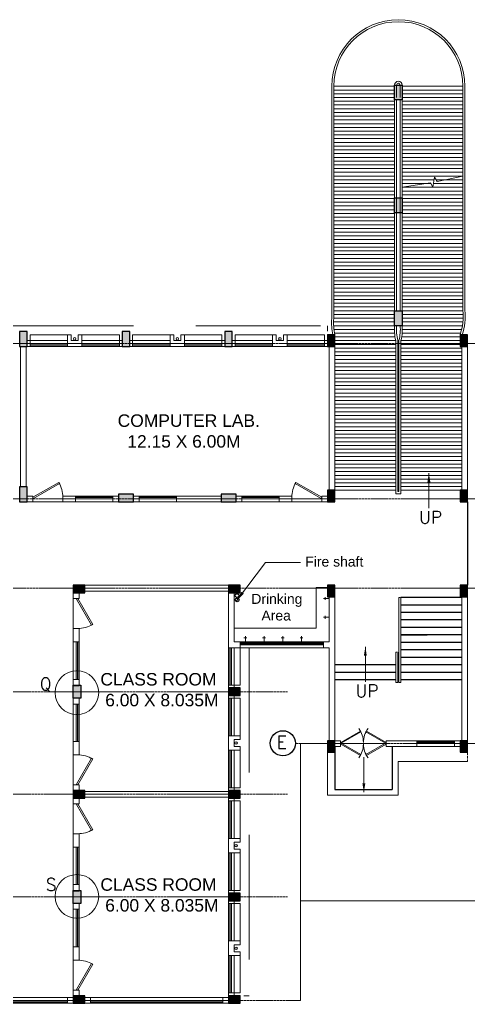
# Model space of a CAD drawing. Header units: inches. Extents: x 719368 to 6315912, y -2624014 to 446967.
# Drawn here: x 6133860 to 6151856, y -2562006 to -2522566 of the extents above; entities that cross this region are included whole.
import ezdxf
from ezdxf.lldxf.tags import DXFTag

# ---------------------------------------------------------------- set-up
doc = ezdxf.new("R2010")
doc.units = ezdxf.units.IN
doc.header["$LTSCALE"] = 20
doc.header["$MEASUREMENT"] = 0
doc.header["$PDMODE"] = 3
for name, pattern in [('CENTER', [2, 1.25, -0.25, 0.25, -0.25]), ('CENTER2', [1.125, 0.75, -0.125, 0.125, -0.125]), ('DASHED2', [0.375, 0.25, -0.125]), ('HIDDEN', [0.375, 0.25, -0.125])]:
    doc.linetypes.add(name, pattern=pattern)
doc.layers.get('0').update_dxf_attribs({"color": 51, "lineweight": 30})
doc.layers.get('Defpoints').update_dxf_attribs({"lineweight": 25})
for name, color, linetype in [('BL', 1, 'Continuous'), ('expension joint', 248, 'Continuous'), ('grid text', 140, 'Continuous'), ('STAIRS', 1, 'Continuous')]:
    doc.layers.add(name, color=color, linetype=linetype)
for name, color, linetype, lineweight in [('CLL LEV.', 252, 'Continuous', 18), ('COL HATCH', 254, 'Continuous', 5), ('COLUMN', 2, 'Continuous', 25), ('DIM', 7, 'Continuous', 13), ('DOOR', 43, 'Continuous', 13), ('ELEV.2', 250, 'Continuous', 20), ('FIXTURE', 15, 'DASHDOT', 9), ('glass', 5, 'Continuous', 18), ('GRID', 202, 'CENTER', 5), ('PROJ.', 30, 'DASHED2', 13), ('Railing', 34, 'Continuous', 20), ('ramp', 9, 'Continuous', 5), ('Text', 7, 'Continuous', 15), ('Ventilator', 6, 'DASHED', 20), ('WALL', 1, 'Continuous', 18), ('window', 71, 'Continuous', 18), ('Window-Wall', 7, 'Continuous', 20)]:
    doc.layers.add(name, color=color, linetype=linetype, lineweight=lineweight)
doc.styles.add('L120', font='simplex.shx', dxfattribs={"height": 1})
doc.styles.add('Tabrej', font='romans.shx')
tags = doc.linetypes.add('DASHDOT', pattern=[1, 0.5, -0.25, 0, -0.25]).pattern_tags.tags
tags[10:11] = [DXFTag(74, 4), DXFTag(75, 0), DXFTag(340, '0'), DXFTag(46, 1.0), DXFTag(50, 0.0), DXFTag(44, 0.0), DXFTag(45, 0.0)]
tags[8:9] = [DXFTag(74, 4), DXFTag(75, 0), DXFTag(340, '0'), DXFTag(46, 1.0), DXFTag(50, 0.0), DXFTag(44, 0.0), DXFTag(45, 0.0)]
tags[6:7] = [DXFTag(74, 4), DXFTag(75, 0), DXFTag(340, '0'), DXFTag(46, 1.0), DXFTag(50, 0.0), DXFTag(44, 0.0), DXFTag(45, 0.0)]
tags[4:5] = [DXFTag(74, 4), DXFTag(75, 0), DXFTag(340, '0'), DXFTag(46, 1.0), DXFTag(50, 0.0), DXFTag(44, 0.0), DXFTag(45, 0.0)]
tags = doc.linetypes.add('DASHED', pattern=[0.75, 0.5, -0.25]).pattern_tags.tags
tags[6:7] = [DXFTag(74, 4), DXFTag(75, 0), DXFTag(340, '0'), DXFTag(46, 1.0), DXFTag(50, 0.0), DXFTag(44, 0.0), DXFTag(45, 0.0)]
tags[4:5] = [DXFTag(74, 4), DXFTag(75, 0), DXFTag(340, '0'), DXFTag(46, 1.0), DXFTag(50, 0.0), DXFTag(44, 0.0), DXFTag(45, 0.0)]
doc.dimstyles.new('Current Dim style', dxfattribs={"dimscale": 0.3, "dimtxt": 1.8, "dimasz": 1.2, "dimexe": 0.18, "dimexo": 1, "dimgap": 0.09, "dimtad": 0, "dimzin": 0, "dimdsep": 46, "dimtxsty": 'Tabrej', "dimcen": 0.09, "dimclrd": 256, "dimclre": 256, "dimclrt": 7, "dimadec": 0, "dimazin": 0, "dimtfac": 1, "dimtofl": 0, "dimtmove": 2, "dimatfit": 3, "dimfxl": 0, "dimtolj": 1, "dimtzin": 0, "dimlwd": -1, "dimlwe": -1, "dimarcsym": 0})
doc.dimstyles.new('DIM', dxfattribs={"dimtxt": 0.8, "dimasz": 0.4, "dimexe": 0.18, "dimexo": 0.0625, "dimgap": 0.1, "dimtad": 0, "dimdec": 3, "dimzin": 0, "dimdsep": 46, "dimtxsty": 'Tabrej', "dimcen": 0, "dimclrd": 251, "dimclre": 256, "dimclrt": 7, "dimadec": 0, "dimazin": 0, "dimtfac": 1, "dimtdec": 3, "dimtofl": 0, "dimtmove": 0, "dimatfit": 3, "dimfxl": 0, "dimtolj": 1, "dimtzin": 0, "dimlwd": -1, "dimlwe": -1, "dimarcsym": 0})

# ---------------------------------------------------------------- blocks, each defined once
blk = doc.blocks.new('1.5 M Window')
at = {"layer": 'CLL LEV.'}
for p, q in [((-0.23, 0), (-0.46, 0)), ((-0.46, 0), (-0.46, -1.5)), ((-0.46, -1.5), (-0.23, -1.5))]:
    blk.add_line(p, q, dxfattribs=at)
at = {"layer": 'window'}
for p, q in [((-0.065, 0), (-0.065, -1.5)), ((-0.05, -1.5), (-0.05, 0))]:
    blk.add_line(p, q, dxfattribs=at)
at = {"layer": 'Window-Wall'}
for p, q in [((0, 0), (-0.23, 0)), ((-0.23, 0), (-0.23, -1.5)), ((-0.115, 0), (-0.115, -1.5)), ((0, -1.5), (0, 0)), ((-0.23, -1.5), (0, -1.5))]:
    blk.add_line(p, q, dxfattribs=at)
blk = doc.blocks.new('VENTILATOR')
at = {"layer": 'Ventilator', "ltscale": 0.02}
for p, q in [((-0.18, -1.5), (-0.18, 0)), ((-0.165, 0), (-0.165, -1.5))]:
    blk.add_line(p, q, dxfattribs=at)
at = {"layer": 'Window-Wall'}
for p, q in [((-0.23, 0), (0, 0)), ((-0.23, -1.5), (-0.23, 0)), ((-0.115, 0), (-0.115, -1.5)), ((0, 0), (0, -1.5)), ((-0.23, -1.5), (0, -1.5))]:
    blk.add_line(p, q, dxfattribs=at)
blk = doc.blocks.new('C3')
at = {"layer": 'COLUMN'}
h = blk.add_hatch(color=7, dxfattribs=at)
h.dxf.hatch_style = 1
h.paths.add_polyline_path([(0.3, 0), (0, 0), (0, -0.53), (0.3, -0.53)])
for p, q in [((0, 0), (0, -0.53)), ((0.3, 0), (0, 0)), ((0.3, -0.53), (0.3, 0)), ((0, -0.53), (0.3, -0.53))]:
    blk.add_line(p, q, dxfattribs=at)
blk = doc.blocks.new('CU')
at = {"layer": 'WALL', "linetype": 'CENTER2'}
h = blk.add_hatch(color=256, dxfattribs=at)
h.dxf.hatch_style = 1
h.paths.add_polyline_path([(0, 0.035), (0, -0.265), (0.46, -0.265), (0.46, 0.035)])
at = {"layer": 'COLUMN', "linetype": 'CENTER2'}
blk.add_lwpolyline([(0, 0.035), (0, -0.265), (0.46, -0.265), (0.46, 0.035), (0, 0.035)], dxfattribs=at)
blk = doc.blocks.new('New Shaft')
at = {"layer": 'FIXTURE'}
blk.add_circle((0.327, -0.302), 0.05, dxfattribs=at)
at = {"layer": 'WALL'}
for p, q in [((0.035, 0), (0.62, 0)), ((0.035, 0), (0.035, -0.46)), ((0.185, -0.46), (0.185, -0.23)), ((0.185, -0.23), (0.47, -0.23)), ((0.47, -0.46), (0.47, -0.23)), ((0.62, 0), (0.62, -0.46)), ((0.035, -0.46), (0.185, -0.46)), ((0.62, -0.46), (0.47, -0.46))]:
    blk.add_line(p, q, dxfattribs=at)
blk = doc.blocks.new('*U81')
for p, q in [((0, 0), (0, 6)), ((40, 0), (40, 6))]:
    blk.add_line(p, q)
blk.add_lwpolyline([(0, 0), (34.6, -20), (35.5, -18.5), (0.9, 1.5)], close=True)
blk.add_arc((0, 0), 40, 330, 360)
blk = doc.blocks.new('New Doors')
at = {"layer": 'DOOR'}
blk.add_line((0, 0.18), (1.199, 0.18), dxfattribs=at)
at = {"layer": 'DOOR', "xscale": 0.0299845412869386, "yscale": 0.0299845412869386, "zscale": 0.0299845412869386}
blk.add_blockref('*U81', (0, 0), dxfattribs=at)
blk = doc.blocks.new('A$C65A3360F')
at = {"layer": 'FIXTURE', "linetype": 'CENTER2'}
for p, q in [((0, 0), (-0.23, 0)), ((0, 0), (-0.23, 0)), ((-0.166, 0.057), (-0.166, 0)), ((-0.166, 0.057), (-0.166, 0)), ((-0.166, 0), (-0.166, -0.057)), ((-0.166, 0), (-0.166, -0.057))]:
    blk.add_line(p, q, dxfattribs=at)
blk = doc.blocks.new('C2')
at = {"layer": 'COLUMN'}
h = blk.add_hatch(color=7, dxfattribs=at)
h.dxf.hatch_style = 1
h.paths.add_polyline_path([(0.3, 0), (0, 0), (0, -0.6), (0.3, -0.6)])
for p, q in [((0, 0), (0, -0.6)), ((0.3, 0), (0, 0)), ((0.3, -0.6), (0.3, 0)), ((0, -0.6), (0.3, -0.6))]:
    blk.add_line(p, q, dxfattribs=at)
blk = doc.blocks.new('Door - Left Hung 36 in.')
blk.add_lwpolyline([(0.8, -1.3), (0, 0), (31.2, 18), (31.9, 16.7)], close=True)
blk.add_arc((0, 0), 36, 0, 37.3101)
blk = doc.blocks.new('RAMP')
at = {"layer": 'COL HATCH'}
h = blk.add_hatch(color=256, dxfattribs=at)
h.dxf.hatch_style = 1
h.paths.add_polyline_path([(2.545, -5.55), (2.845, -5.55), (2.845, -6.15), (2.545, -6.15)])
h = blk.add_hatch(color=256, dxfattribs=at)
h.dxf.hatch_style = 1
h.paths.add_polyline_path([(2.545, -10.075), (2.845, -10.075), (2.845, -10.675), (2.545, -10.675)])
h = blk.add_hatch(color=256, dxfattribs=at)
h.dxf.hatch_style = 1
h.paths.add_polyline_path([(2.545, -14.6), (2.845, -14.6), (2.845, -15.2), (2.545, -15.2)])
at = {"layer": 'COLUMN'}
for points in [[(2.545, -5.55), (2.845, -5.55), (2.845, -6.15), (2.545, -6.15)], [(2.545, -10.075), (2.845, -10.075), (2.845, -10.675), (2.545, -10.675)], [(2.545, -14.6), (2.845, -14.6), (2.845, -15.2), (2.545, -15.2)]]:
    blk.add_lwpolyline(points, close=True, dxfattribs=at)
at = {"layer": 'DIM'}
blk.add_line((2.845, -14.9), (2.845, -14.9), dxfattribs=at)
at = {"layer": 'DIM', "linetype": 'Continuous'}
blk.add_lwpolyline([(2.845, -9.65), (3.979, -9.471), (4.079, -9.644), (4.148, -9.251), (4.248, -9.424), (5.285, -9.2)], dxfattribs=at)
at = {"layer": 'Railing'}
for p, q in [((0.025, -14.909), (0.025, -5.6)), ((0.105, -14.913), (0.105, -5.6)), ((2.545, -14.67), (2.545, -5.55)), ((2.625, -6.05), (2.625, -5.55)), ((2.765, -6.05), (2.765, -5.55)), ((2.845, -14.67), (2.845, -5.55)), ((5.285, -14.583), (5.285, -5.6)), ((5.365, -14.579), (5.365, -5.6)), ((2.625, -14.6), (2.625, -6.15)), ((2.765, -14.6), (2.765, -6.15)), ((2.59, -21.935), (2.59, -15.8)), ((2.67, -21.848), (2.67, -15.791)), ((2.72, -21.848), (2.72, -15.791)), ((2.8, -21.935), (2.8, -15.8)), ((2.59, -21.935), (2.8, -21.935)), ((2.67, -21.848), (2.72, -21.848))]:
    blk.add_line(p, q, dxfattribs=at)
for centre, radius, start, end in [((2.695, -5.6), 2.67, 0, 180), ((2.695, -5.6), 2.59, 0, 180), ((2.695, -5.55), 0.15, 0, 180), ((2.695, -5.55), 0.07, 0, 180), ((2.098, -15.107), 2.082, 174.5626, 192.8599), ((2.098, -15.107), 2.002, 174.4549, 193.3831), ((4.618, -15.327), 2.082, 174.5626, 193.1223), ((4.618, -15.327), 2.002, 176.3533, 193.3831), ((0.772, -15.327), 2.002, 346.6169, 3.6467), ((0.772, -15.327), 2.082, 346.8777, 5.4374)]:
    blk.add_arc(centre, radius, start, end, dxfattribs=at)
at = {"layer": 'Railing', "linetype": 'Continuous'}
for radius, start, end in [(2.431, 341.5595, 5.152), (2.511, 342.1671, 5.0692)]:
    blk.add_arc((2.864, -14.801), radius, start, end, dxfattribs=at)
at = {"layer": 'ramp', "linetype": 'DASHED'}
for p, q in [((0.105, -5.6), (2.545, -5.6)), ((0.105, -5.75), (2.545, -5.75)), ((0.105, -5.9), (2.545, -5.9)), ((5.285, -5.6), (2.845, -5.6)), ((5.285, -5.75), (2.845, -5.75)), ((5.285, -5.9), (2.845, -5.9)), ((0.105, -6.05), (2.545, -6.05)), ((0.105, -6.2), (2.545, -6.2)), ((5.285, -6.05), (2.845, -6.05)), ((5.285, -6.2), (2.845, -6.2)), ((0.105, -6.35), (2.545, -6.35)), ((0.105, -6.5), (2.545, -6.5)), ((0.105, -6.65), (2.545, -6.65)), ((5.285, -6.35), (2.845, -6.35)), ((5.285, -6.5), (2.845, -6.5)), ((5.285, -6.65), (2.845, -6.65)), ((0.105, -6.8), (2.545, -6.8)), ((0.105, -6.95), (2.545, -6.95)), ((5.285, -6.8), (2.845, -6.8)), ((5.285, -6.95), (2.845, -6.95)), ((0.105, -7.1), (2.545, -7.1)), ((0.105, -7.25), (2.545, -7.25)), ((0.105, -7.4), (2.545, -7.4)), ((5.285, -7.1), (2.845, -7.1)), ((5.285, -7.25), (2.845, -7.25)), ((5.285, -7.4), (2.845, -7.4)), ((0.105, -7.55), (2.545, -7.55)), ((0.105, -7.7), (2.545, -7.7)), ((0.105, -7.85), (2.545, -7.85)), ((5.285, -7.55), (2.845, -7.55)), ((5.285, -7.7), (2.845, -7.7)), ((5.285, -7.85), (2.845, -7.85)), ((0.105, -8), (2.545, -8)), ((0.105, -8.15), (2.545, -8.15)), ((5.285, -8), (2.845, -8)), ((5.285, -8.15), (2.845, -8.15)), ((0.105, -8.3), (2.545, -8.3)), ((0.105, -8.45), (2.545, -8.45)), ((0.105, -8.6), (2.545, -8.6)), ((5.285, -8.3), (2.845, -8.3)), ((5.285, -8.45), (2.845, -8.45)), ((5.285, -8.6), (2.845, -8.6)), ((0.105, -8.75), (2.545, -8.75)), ((0.105, -8.9), (2.545, -8.9)), ((0.105, -9.05), (2.545, -9.05)), ((5.285, -8.75), (2.845, -8.75)), ((5.285, -8.9), (2.845, -8.9)), ((5.285, -9.05), (2.845, -9.05)), ((0.105, -9.2), (2.545, -9.2)), ((0.105, -9.35), (2.545, -9.35)), ((5.285, -9.2), (2.845, -9.2)), ((4.131, -9.35), (2.845, -9.35)), ((0.105, -9.5), (2.545, -9.5)), ((0.105, -9.65), (2.545, -9.65)), ((0.105, -9.8), (2.545, -9.8)), ((3.996, -9.5), (2.845, -9.5)), ((0.105, -9.95), (2.545, -9.95)), ((0.105, -10.1), (2.545, -10.1)), ((0.105, -10.25), (2.545, -10.25)), ((0.105, -10.4), (2.545, -10.4)), ((0.105, -10.55), (2.545, -10.55)), ((0.105, -10.7), (2.545, -10.7)), ((0.105, -10.85), (2.545, -10.85)), ((0.105, -11), (2.545, -11)), ((0.105, -11.15), (2.545, -11.15)), ((0.105, -11.3), (2.545, -11.3)), ((0.105, -11.45), (2.545, -11.45)), ((0.105, -11.6), (2.545, -11.6)), ((0.105, -11.75), (2.545, -11.75)), ((0.105, -11.9), (2.545, -11.9)), ((0.105, -12.05), (2.545, -12.05)), ((0.105, -12.2), (2.545, -12.2)), ((0.105, -12.35), (2.545, -12.35)), ((0.105, -12.5), (2.545, -12.5)), ((0.105, -12.65), (2.545, -12.65)), ((0.105, -12.8), (2.545, -12.8)), ((0.105, -12.95), (2.545, -12.95)), ((0.105, -13.1), (2.545, -13.1)), ((0.105, -13.25), (2.545, -13.25)), ((0.105, -13.4), (2.545, -13.4)), ((0.105, -13.55), (2.545, -13.55)), ((0.105, -13.7), (2.545, -13.7)), ((0.105, -13.85), (2.545, -13.85)), ((0.105, -14), (2.545, -14)), ((0.105, -14.15), (2.545, -14.15)), ((0.105, -14.3), (2.545, -14.3)), ((0.105, -14.45), (2.545, -14.45)), ((0.105, -14.6), (2.545, -14.6)), ((0.105, -14.75), (2.545, -14.75)), ((0.105, -14.9), (2.545, -14.9)), ((0.105, -15.05), (2.545, -15.05)), ((0.105, -15.2), (2.54, -15.2)), ((0.11, -15.35), (2.536, -15.35)), ((0.135, -15.5), (2.545, -15.5)), ((0.15, -15.65), (2.561, -15.65)), ((2.59, -15.8), (0.15, -15.8)), ((2.59, -15.95), (0.15, -15.95)), ((2.59, -16.1), (0.15, -16.1)), ((2.59, -16.25), (0.15, -16.25)), ((2.59, -16.4), (0.15, -16.4)), ((2.59, -16.55), (0.15, -16.55)), ((2.59, -16.7), (0.15, -16.7)), ((2.59, -16.85), (0.15, -16.85)), ((2.59, -17), (0.15, -17)), ((2.59, -17.15), (0.15, -17.15)), ((2.59, -17.3), (0.15, -17.3)), ((2.59, -17.45), (0.15, -17.45)), ((2.59, -17.6), (0.15, -17.6)), ((2.59, -17.75), (0.15, -17.75)), ((2.59, -17.9), (0.15, -17.9)), ((2.59, -18.05), (0.15, -18.05)), ((2.59, -18.2), (0.15, -18.2)), ((2.59, -18.35), (0.15, -18.35)), ((2.59, -18.5), (0.15, -18.5)), ((2.59, -18.65), (0.15, -18.65)), ((2.59, -18.8), (0.15, -18.8)), ((2.59, -18.95), (0.15, -18.95)), ((2.59, -19.1), (0.15, -19.1)), ((2.59, -19.25), (0.15, -19.25)), ((2.59, -19.4), (0.15, -19.4)), ((2.59, -19.55), (0.15, -19.55)), ((2.59, -19.7), (0.15, -19.7)), ((2.59, -19.85), (0.15, -19.85)), ((2.59, -20), (0.15, -20)), ((2.59, -20.15), (0.15, -20.15)), ((2.59, -20.3), (0.15, -20.3)), ((2.59, -20.45), (0.15, -20.45)), ((2.59, -20.6), (0.15, -20.6)), ((2.59, -20.75), (0.15, -20.75)), ((2.59, -20.9), (0.15, -20.9)), ((2.59, -21.05), (0.15, -21.05)), ((2.59, -21.2), (0.15, -21.2)), ((2.59, -21.35), (0.15, -21.35)), ((2.59, -21.5), (0.15, -21.5)), ((2.59, -21.65), (0.15, -21.65)), ((0.15, -21.8), (2.59, -21.8)), ((2.59, -21.8), (0.15, -21.8))]:
    blk.add_line(p, q, dxfattribs=at)
at = {"layer": 'ramp'}
for p, q in [((5.285, -9.35), (4.205, -9.35)), ((5.285, -9.65), (2.845, -9.65)), ((5.285, -9.8), (2.845, -9.8)), ((5.285, -9.5), (4.104, -9.5)), ((5.285, -9.95), (2.845, -9.95)), ((5.285, -10.1), (2.845, -10.1)), ((5.285, -10.25), (2.845, -10.25)), ((5.285, -10.4), (2.845, -10.4)), ((5.285, -10.55), (2.845, -10.55)), ((5.285, -10.7), (2.845, -10.7)), ((5.285, -10.85), (2.845, -10.85)), ((5.285, -11), (2.845, -11)), ((5.285, -11.15), (2.845, -11.15)), ((5.285, -11.3), (2.845, -11.3)), ((5.285, -11.45), (2.845, -11.45)), ((5.285, -11.6), (2.845, -11.6)), ((5.285, -11.75), (2.845, -11.75)), ((5.285, -11.9), (2.845, -11.9)), ((5.285, -12.05), (2.845, -12.05)), ((5.285, -12.2), (2.845, -12.2)), ((5.285, -12.35), (2.845, -12.35)), ((5.285, -12.5), (2.845, -12.5)), ((5.285, -12.65), (2.845, -12.65)), ((5.285, -12.8), (2.845, -12.8)), ((5.285, -12.95), (2.845, -12.95)), ((5.285, -13.1), (2.845, -13.1)), ((5.285, -13.25), (2.845, -13.25)), ((5.285, -13.4), (2.845, -13.4)), ((5.285, -13.55), (2.845, -13.55)), ((5.285, -13.7), (2.845, -13.7)), ((5.285, -13.85), (2.845, -13.85)), ((5.285, -14), (2.845, -14)), ((5.285, -14.15), (2.845, -14.15)), ((5.285, -14.3), (2.845, -14.3)), ((5.285, -14.45), (2.845, -14.45)), ((5.285, -14.6), (2.845, -14.6)), ((5.294, -14.75), (2.845, -14.75)), ((5.293, -14.9), (2.845, -14.9)), ((5.285, -15.05), (2.845, -15.05)), ((5.262, -15.2), (2.85, -15.2)), ((5.232, -15.35), (2.854, -15.35)), ((5.285, -15.65), (2.829, -15.65)), ((5.192, -15.5), (2.845, -15.5)), ((5.24, -15.8), (2.8, -15.8)), ((5.24, -15.95), (2.8, -15.95)), ((5.24, -16.1), (2.8, -16.1)), ((5.229, -16.25), (2.8, -16.25)), ((5.24, -16.4), (2.8, -16.4)), ((5.24, -16.55), (2.8, -16.55)), ((5.24, -16.7), (2.8, -16.7)), ((5.24, -16.85), (2.8, -16.85)), ((5.24, -17), (2.8, -17)), ((5.24, -17.15), (2.8, -17.15)), ((5.24, -17.3), (2.8, -17.3)), ((5.24, -17.45), (2.8, -17.45)), ((5.24, -17.6), (2.8, -17.6)), ((5.24, -17.75), (2.8, -17.75)), ((5.24, -17.9), (2.8, -17.9)), ((5.24, -18.05), (2.8, -18.05)), ((5.24, -18.2), (2.8, -18.2)), ((5.24, -18.35), (2.8, -18.35)), ((5.24, -18.5), (2.8, -18.5)), ((5.24, -18.65), (2.8, -18.65)), ((5.24, -18.8), (2.8, -18.8)), ((5.24, -18.95), (2.8, -18.95)), ((5.24, -19.1), (2.8, -19.1)), ((5.24, -19.25), (2.8, -19.25)), ((5.24, -19.4), (2.8, -19.4)), ((5.24, -19.55), (2.8, -19.55)), ((5.24, -19.7), (2.8, -19.7)), ((5.24, -19.85), (2.8, -19.85)), ((5.24, -20), (2.8, -20)), ((5.24, -20.15), (2.8, -20.15)), ((5.24, -20.3), (2.8, -20.3)), ((5.24, -20.45), (2.8, -20.45)), ((5.24, -20.6), (2.8, -20.6)), ((5.24, -20.75), (2.8, -20.75)), ((5.24, -20.9), (2.8, -20.9)), ((5.24, -21.05), (2.8, -21.05)), ((5.24, -21.2), (2.8, -21.2)), ((5.24, -21.35), (2.8, -21.35)), ((5.24, -21.5), (2.8, -21.5)), ((5.24, -21.65), (2.8, -21.65)), ((5.24, -21.8), (2.8, -21.8))]:
    blk.add_line(p, q, dxfattribs=at)
at = {"layer": 'WALL'}
for p, q in [((-0.08, -15.57), (-0.08, -21.8)), ((0.15, -15.57), (0.15, -21.8)), ((5.47, -15.57), (5.47, -21.8)), ((5.24, -16.03), (5.24, -21.8))]:
    blk.add_line(p, q, dxfattribs=at)
at = {"layer": 'COLUMN', "rotation": 270}
for p in [(0.115, -15.57), (5.435, -15.57), (0.115, -21.8), (5.435, -21.8)]:
    blk.add_blockref('CU', p, dxfattribs=at)
blk = doc.blocks.new('*D592')
at = {"layer": 'Defpoints', "color": 0}
for p in [(6145130, -2551591), (6145744, -2551591), (6156289, -2557891)]:
    blk.add_point(p, dxfattribs=at)
at = {"layer": 'DIM'}
for p, q in [((6145744, -2551591), (6145130, -2551591)), ((6156289, -2557891), (6145130, -2557891))]:
    blk.add_line(p, q, dxfattribs=at)
at = {"layer": 'DIM', "color": 251}
for p, q in [((6145130, -2551592), (6145130, -2554739)), ((6145130, -2557891), (6145130, -2554743))]:
    blk.add_line(p, q, dxfattribs=at)
for points in [[(6145130, -2551592), (6145130, -2551592), (6145130, -2551591)], [(6145130, -2557891), (6145130, -2557891), (6145130, -2557891)]]:
    blk.add_solid(points, dxfattribs=at)
at = {"layer": 'DIM', "color": 7, "insert": (6145130, -2554741), "char_height": 0.5, "attachment_point": 5, "rotation": 90, "style": 'Tabrej'}
blk.add_mtext('\\A1;6300.068', dxfattribs=at)
blk = doc.blocks.new('*D593')
at = {"layer": 'Defpoints', "color": 0}
for p in [(6145130, -2557891), (6156289, -2557891), (6144605, -2561891)]:
    blk.add_point(p, dxfattribs=at)
at = {"layer": 'DIM'}
for p, q in [((6156289, -2557891), (6145130, -2557891)), ((6144605, -2561891), (6145130, -2561891))]:
    blk.add_line(p, q, dxfattribs=at)
at = {"layer": 'DIM', "color": 251}
for p, q in [((6145130, -2557892), (6145130, -2559889)), ((6145130, -2561891), (6145130, -2559893))]:
    blk.add_line(p, q, dxfattribs=at)
for points in [[(6145130, -2557892), (6145130, -2557892), (6145130, -2557891)], [(6145130, -2561891), (6145130, -2561891), (6145130, -2561891)]]:
    blk.add_solid(points, dxfattribs=at)
at = {"layer": 'DIM', "color": 7, "insert": (6145130, -2559891), "char_height": 0.5, "attachment_point": 5, "rotation": 90, "style": 'Tabrej'}
blk.add_mtext('\\A1;3999.977', dxfattribs=at)
blk = doc.blocks.new('GROUND FLOOR')
at = {"layer": 'BL'}
for centre in [(-16.6339, 20.4333), (-16.6286, 20.2593)]:
    blk.add_circle(centre, 0.075, dxfattribs=at)
at = {"layer": 'expension joint'}
blk.add_line((-7.3864, 24.1935), (-7.3864, 20.8435), dxfattribs=at)
at = {"layer": 'FIXTURE'}
for p, q in [((-12.9264, 20.761), (-13.4564, 20.761)), ((-13.4564, 19.126), (-13.4564, 20.7606)), ((-13.4564, 19.126), (-16.7414, 19.126))]:
    blk.add_line(p, q, dxfattribs=at)
at = {"layer": 'glass', "lineweight": 5}
for p, q in [((-16.5114, 18.5335), (-13.1664, 18.5335)), ((-13.1664, 18.4985), (-16.5114, 18.4985)), ((-9.4164, 14.5735), (-7.9164, 14.5735)), ((-7.9164, 14.5385), (-9.4164, 14.5385))]:
    blk.add_line(p, q, dxfattribs=at)
at = {"layer": 'PROJ.'}
for p, q in [((-33.2814, 31.2535), (-13.0064, 31.2535)), ((-16.7414, 18.3435), (-16.1414, 18.3435)), ((-16.1414, 18.3435), (-16.1414, 4.3835)), ((-13.0064, 14.1535), (-13.0064, 12.4235)), ((-10.1744, 13.7835), (-10.1744, 12.4235)), ((-7.3864, 13.7835), (-10.1744, 13.7835)), ((-13.0064, 12.4235), (-10.1744, 12.4235))]:
    blk.add_line(p, q, dxfattribs=at)
at = {"layer": 'PROJ.', "ltscale": 0.05}
for p, q in [((-13.0064, 30.6534), (-13.0064, 31.2535)), ((-16.7414, 4.3835), (-16.1414, 4.3835))]:
    blk.add_line(p, q, dxfattribs=at)
at = {"layer": 'PROJ.', "ltscale": 0.02}
blk.add_line((-7.3864, 14.1535), (-7.3864, 13.7835), dxfattribs=at)
at = {"layer": 'Railing', "linetype": 'DASHED'}
for p, q in [((-10.1364, 18.5285), (-10.1364, 20.3615)), ((-10.0564, 18.5285), (-10.0564, 20.3615)), ((-10.2664, 16.9535), (-10.2664, 18.168)), ((-10.1864, 16.9535), (-10.1864, 18.168)), ((-10.1364, 16.9535), (-10.1364, 18.5285)), ((-10.0564, 16.9535), (-10.0564, 18.5285)), ((-10.1864, 16.9535), (-10.2664, 16.9535)), ((-10.0564, 16.9535), (-10.1364, 16.9535))]:
    blk.add_line(p, q, dxfattribs=at)
at = {"layer": 'Railing', "linetype": 'HIDDEN', "ltscale": 0.01}
for p, q in [((-10.1364, 20.3615), (-10.0564, 20.3615)), ((-10.2664, 18.168), (-10.1864, 18.168))]:
    blk.add_line(p, q, dxfattribs=at)
at = {"layer": 'STAIRS'}
for p, q in [((-7.6164, 20.3535), (-10.0564, 20.3535)), ((-7.6164, 20.0535), (-10.0564, 20.0535)), ((-7.6164, 19.7535), (-10.0564, 19.7535)), ((-7.6164, 19.4535), (-10.0564, 19.4535)), ((-7.6164, 19.1535), (-10.0564, 19.1535)), ((-7.6164, 18.8535), (-10.0564, 18.8535)), ((-10.0564, 18.8535), (-9.0063, 18.8535)), ((-7.6164, 18.5535), (-10.0564, 18.5535)), ((-7.6164, 18.2535), (-10.0564, 18.2535)), ((-7.6164, 17.9535), (-10.0564, 17.9535)), ((-10.2664, 17.6535), (-12.7064, 17.6535)), ((-7.6164, 17.6535), (-10.0564, 17.6535)), ((-10.2664, 17.3535), (-12.7064, 17.3535)), ((-10.2664, 17.0535), (-12.7064, 17.0535)), ((-7.6164, 17.3535), (-10.0564, 17.3535)), ((-7.6164, 17.0535), (-10.0564, 17.0535)), ((-12.7064, 14.3835), (-12.7064, 12.6535)), ((-10.4044, 14.3835), (-10.4044, 12.6535)), ((-12.7064, 12.6535), (-10.4044, 12.6535))]:
    blk.add_line(p, q, dxfattribs=at)
at = {"layer": 'WALL'}
for p, q in [((-25.3164, 24.7935), (-25.3164, 30.4235)), ((-25.0864, 24.7935), (-25.0864, 30.4235)), ((-22.7414, 20.8435), (-16.9714, 20.8435)), ((-22.7414, 20.6135), (-16.9714, 20.6135)), ((-16.7414, 20.5435), (-16.9714, 20.5435)), ((-16.9714, 20.5435), (-16.9714, 18.3435)), ((-12.9364, 20.3835), (-12.9364, 18.5735)), ((-12.7064, 20.3835), (-12.7064, 14.6135)), ((-7.6164, 20.3835), (-7.6164, 14.6135)), ((-7.3864, 20.3835), (-7.3864, 14.6135)), ((-16.5114, 18.5735), (-16.7414, 18.5735)), ((-16.5114, 18.5735), (-16.5114, 18.3435)), ((-13.1664, 18.5735), (-12.9364, 18.5735)), ((-13.1664, 18.3435), (-13.1664, 18.5735)), ((-16.5114, 18.3435), (-16.9714, 18.3435)), ((-13.1664, 18.3435), (-12.9364, 18.3435)), ((-12.9364, 18.3435), (-12.9364, 14.6135)), ((-23.2014, 16.8085), (-22.9714, 16.8085)), ((-16.9714, 12.5785), (-22.7414, 12.5785)), ((-16.9714, 12.3485), (-22.7414, 12.3485)), ((-23.2014, 8.5785), (-22.9714, 8.5785))]:
    blk.add_line(p, q, dxfattribs=at)
for points in [[(-24.9364, 30.6535), (-24.9364, 30.4235), (-25.0514, 30.4235), (-25.0514, 30.6535), (-24.9364, 30.6535)], [(-24.9364, 30.6534), (-24.9364, 30.4234), (-25.0514, 30.4234), (-25.0514, 30.6534), (-24.9364, 30.6534)], [(-21.2364, 30.6534), (-21.2364, 30.4234), (-21.3514, 30.4234), (-21.3514, 30.6534), (-21.2364, 30.6534)], [(-20.8214, 30.6534), (-20.8214, 30.4234), (-20.9364, 30.4234), (-20.9364, 30.6534), (-20.8214, 30.6534)], [(-17.1214, 30.6534), (-17.1214, 30.4234), (-17.2364, 30.4234), (-17.2364, 30.6534), (-17.1214, 30.6534)], [(-16.7064, 30.6534), (-16.7064, 30.4234), (-16.8214, 30.4234), (-16.8214, 30.6534), (-16.7064, 30.6534)], [(-16.7064, 30.6534), (-16.7064, 30.4234), (-16.8214, 30.4234), (-16.8214, 30.6534), (-16.7064, 30.6534)], [(-13.0064, 30.6534), (-13.0064, 30.4234), (-13.1214, 30.4234), (-13.1214, 30.6534), (-13.0064, 30.6534)], [(-25.0514, 24.1935), (-25.0514, 24.4235), (-24.8214, 24.4235), (-24.8214, 24.1935), (-25.0514, 24.1935)], [(-23.622, 24.1935), (-23.622, 24.4235), (-23.1164, 24.4235), (-23.1164, 24.1935), (-23.622, 24.1935)], [(-21.6164, 24.1935), (-21.6164, 24.4235), (-21.3864, 24.4235), (-21.3864, 24.1935), (-21.6164, 24.1935)], [(-20.5564, 24.1935), (-20.5564, 24.4235), (-20.7864, 24.4235), (-20.7864, 24.1935), (-20.5564, 24.1935)], [(-17.2714, 24.1935), (-17.2714, 24.4235), (-19.0564, 24.4235), (-19.0564, 24.1935), (-17.2714, 24.1935)], [(-16.4414, 24.1935), (-16.4414, 24.4235), (-16.6714, 24.4235), (-16.6714, 24.1935), (-16.4414, 24.1935)], [(-14.4358, 24.1935), (-14.4358, 24.4235), (-14.9414, 24.4235), (-14.9414, 24.1935), (-14.4358, 24.1935)], [(-13.0064, 24.1935), (-13.0064, 24.4235), (-13.2364, 24.4235), (-13.2364, 24.1935), (-13.0064, 24.1935)], [(-23.2014, 20.5435), (-22.9714, 20.5435), (-22.9714, 20.3135), (-23.2014, 20.3135), (-23.2014, 20.5435)], [(-16.7414, 18.5735), (-16.7414, 20.5435)], [(-23.2014, 17.0735), (-22.9714, 17.0735), (-22.9714, 16.8435), (-23.2014, 16.8435), (-23.2014, 17.0735)], [(-16.7414, 16.8435), (-16.9714, 16.8435), (-16.9714, 16.7285), (-16.7414, 16.7285), (-16.7414, 16.8435)], [(-23.2014, 16.0835), (-22.9714, 16.0835), (-22.9714, 16.3135), (-23.2014, 16.3135), (-23.2014, 16.0835)], [(-16.7414, 16.4285), (-16.9714, 16.4285), (-16.9714, 16.3135), (-16.7414, 16.3135), (-16.7414, 16.4285)], [(-12.7064, 14.6135), (-12.4764, 14.6135), (-12.4764, 14.3835), (-12.7064, 14.3835), (-12.7064, 14.6135)], [(-7.9164, 14.6135), (-7.6864, 14.6135), (-7.6864, 14.3835), (-7.9164, 14.3835), (-7.9164, 14.6135)], [(-23.2014, 12.6135), (-22.9714, 12.6135), (-22.9714, 12.8435), (-23.2014, 12.8435), (-23.2014, 12.6135)], [(-16.7414, 12.7285), (-16.9714, 12.7285), (-16.9714, 12.6135), (-16.7414, 12.6135), (-16.7414, 12.7285)], [(-16.7414, 12.7285), (-16.9714, 12.7285), (-16.9714, 12.6135), (-16.7414, 12.6135), (-16.7414, 12.7285)], [(-23.2014, 12.3135), (-22.9714, 12.3135), (-22.9714, 12.0835), (-23.2014, 12.0835), (-23.2014, 12.3135)], [(-16.7414, 12.3135), (-16.9714, 12.3135), (-16.9714, 12.1985), (-16.7414, 12.1985), (-16.7414, 12.3135)], [(-23.2014, 8.8435), (-22.9714, 8.8435), (-22.9714, 8.6135), (-23.2014, 8.6135), (-23.2014, 8.8435)], [(-16.7414, 8.6135), (-16.9714, 8.6135), (-16.9714, 8.4985), (-16.7414, 8.4985), (-16.7414, 8.6135)], [(-23.2014, 7.8535), (-22.9714, 7.8535), (-22.9714, 8.0835), (-23.2014, 8.0835), (-23.2014, 7.8535)], [(-16.7414, 8.1985), (-16.9714, 8.1985), (-16.9714, 8.0835), (-16.7414, 8.0835), (-16.7414, 8.1985)], [(-23.2014, 4.3835), (-22.9714, 4.3835), (-22.9714, 4.6135), (-23.2014, 4.6135), (-23.2014, 4.3835)], [(-16.7414, 4.4985), (-16.9714, 4.4985), (-16.9714, 4.3835), (-16.7414, 4.3835), (-16.7414, 4.4985)], [(-16.7414, 4.4985), (-16.9714, 4.4985), (-16.9714, 4.3835), (-16.7414, 4.3835), (-16.7414, 4.4985)], [(-23.2014, 4.0835), (-23.4314, 4.0835), (-23.4314, 4.3135), (-23.2014, 4.3135), (-23.2014, 4.0835)], [(-22.7414, 4.0835), (-22.5114, 4.0835), (-22.5114, 4.3135), (-22.7414, 4.3135), (-22.7414, 4.0835)], [(-17.2014, 4.0835), (-16.9714, 4.0835), (-16.9714, 4.3135), (-17.2014, 4.3135), (-17.2014, 4.0835)]]:
    blk.add_lwpolyline(points, dxfattribs=at)
for points in [[(-23.2016, 19.1141), (-22.9714, 19.1141), (-22.9714, 18.5735), (-23.2016, 18.5735)], [(-10.652, 14.6135), (-9.4164, 14.6135), (-9.4164, 14.3835), (-10.652, 14.3835)], [(-23.2016, 14.0428), (-22.9714, 14.0428), (-22.9714, 14.5835), (-23.2016, 14.5835)], [(-23.2016, 10.8841), (-22.9714, 10.8841), (-22.9714, 10.3435), (-23.2016, 10.3435)], [(-23.2016, 5.8128), (-22.9714, 5.8128), (-22.9714, 6.3535), (-23.2016, 6.3535)]]:
    blk.add_lwpolyline(points, close=True, dxfattribs=at)
at = {"layer": 'window'}
for p, q in [((-26.7414, 4.1485), (-23.4314, 4.1485)), ((-23.4314, 4.1335), (-26.7414, 4.1335)), ((-17.2014, 4.1485), (-22.5114, 4.1485)), ((-22.5114, 4.1335), (-17.2014, 4.1335))]:
    blk.add_line(p, q, dxfattribs=at)
at = {"layer": 'Window-Wall', "lineweight": 15}
for p, q in [((-16.5114, 18.5735), (-13.1664, 18.5735)), ((-13.1664, 18.4585), (-16.5114, 18.4585)), ((-16.5114, 18.3435), (-13.1664, 18.3435)), ((-9.4164, 14.6135), (-7.9164, 14.6135)), ((-9.4164, 14.6135), (-9.4164, 14.3835)), ((-7.9164, 14.4985), (-9.4164, 14.4985)), ((-9.4164, 14.3835), (-7.9164, 14.3835))]:
    blk.add_line(p, q, dxfattribs=at)
at = {"layer": 'Window-Wall'}
for p, q in [((-26.7414, 4.3135), (-23.4314, 4.3135)), ((-26.7414, 4.1985), (-23.4314, 4.1985)), ((-23.4314, 4.0835), (-26.7414, 4.0835)), ((-23.4314, 4.3135), (-23.4314, 4.0835)), ((-17.2014, 4.3135), (-22.5114, 4.3135)), ((-22.5114, 4.3135), (-22.5114, 4.0835)), ((-17.2014, 4.1985), (-22.5114, 4.1985)), ((-22.5114, 4.0835), (-17.2014, 4.0835))]:
    blk.add_line(p, q, dxfattribs=at)
at = {"layer": 'COLUMN', "color": 5}
for p in [(-25.3514, 31.0235), (-21.2364, 31.0234), (-17.1214, 31.0234), (-25.3514, 24.7935)]:
    blk.add_blockref('C2', p, dxfattribs=at)
at = {"layer": 'COLUMN', "color": 5, "rotation": 270}
for p in [(-20.7864, 24.4935), (-16.6714, 24.4935)]:
    blk.add_blockref('C2', p, dxfattribs=at)
at = {"layer": 'COLUMN', "linetype": 'CENTER2'}
for p in [(-23.2014, 20.8085), (-16.9714, 20.8085), (-16.9714, 16.6935), (-23.2014, 12.5785), (-16.9714, 12.5785), (-16.9714, 8.4635), (-23.2014, 4.3485), (-16.9714, 4.3485)]:
    blk.add_blockref('CU', p, dxfattribs=at)
at = {"layer": 'COLUMN', "linetype": 'CENTER2', "rotation": 270}
for p in [(-12.7414, 20.8435), (-7.4214, 20.8435), (-12.7414, 14.6135), (-7.4214, 14.6135)]:
    blk.add_blockref('CU', p, dxfattribs=at)
at = {"layer": 'COLUMN', "color": 5, "xscale": -1}
for p in [(-22.9014, 16.8435), (-22.9014, 8.6135)]:
    blk.add_blockref('C3', p, dxfattribs=at)
at = {"layer": 'DOOR', "extrusion": (0, 0, -1), "xscale": -0.02527777777140727, "yscale": 0.02527777777140727, "zscale": -0.02527777777140727}
blk.add_blockref('Door - Left Hung 36 in.', (12.4747, 14.5463), dxfattribs=at)
at = {"layer": 'DOOR', "xscale": -0.02527777777140727, "yscale": 0.02527777777140727, "zscale": 0.0252777777714073}
blk.add_blockref('Door - Left Hung 36 in.', (-10.6547, 14.5463), dxfattribs=at)
at = {"layer": 'DOOR', "xscale": -0.02527777777140727, "yscale": 0.02527777777140727, "zscale": 0.0252777777714073, "rotation": 180}
blk.add_blockref('Door - Left Hung 36 in.', (-12.4747, 14.4806), dxfattribs=at)
at = {"layer": 'DOOR', "extrusion": (0, 0, -1), "xscale": -0.02527777777140727, "yscale": 0.02527777777140727, "zscale": -0.02527777777140727, "rotation": 180}
blk.add_blockref('Door - Left Hung 36 in.', (10.6547, 14.4806), dxfattribs=at)
at = {"layer": 'ELEV.2'}
blk.add_blockref('RAMP', (-12.8564, 46.4534), dxfattribs=at)
at = {"layer": 'FIXTURE'}
for p in [(-12.9364, 20.3135), (-12.9364, 19.5635)]:
    blk.add_blockref('A$C65A3360F', p, dxfattribs=at)
at = {"layer": 'FIXTURE', "rotation": 270}
for p in [(-16.2989, 18.5735), (-15.5489, 18.5735), (-14.7989, 18.5735), (-14.0489, 18.5735)]:
    blk.add_blockref('A$C65A3360F', p, dxfattribs=at)
at = {"layer": 'WALL'}
for name, p, rotation in [('1.5 M Window', (-23.4364, 30.4234), 270), ('New Shaft', (-22.8164, 30.4234), 180), ('1.5 M Window', (-21.3514, 30.4234), 270), ('1.5 M Window', (-19.3214, 30.4234), 270), ('New Shaft', (-18.7014, 30.4234), 180), ('1.5 M Window', (-17.2364, 30.4234), 270), ('1.5 M Window', (-15.2064, 30.4234), 270), ('New Shaft', (-14.5864, 30.4234), 180), ('1.5 M Window', (-13.1214, 30.4234), 270), ('New Doors', (-13.2364, 24.3732), 180), ('VENTILATOR', (-19.0564, 24.1935), 270), ('VENTILATOR', (-14.9414, 24.1935), 270), ('VENTILATOR', (-23.2014, 14.5835), 180), ('New Doors', (-23.0217, 12.8435), 90), ('VENTILATOR', (-23.2014, 6.3535), 180), ('New Doors', (-23.0217, 4.6135), 90)]:
    blk.add_blockref(name, p, dxfattribs=dict(at, rotation=rotation))
at = {"layer": 'WALL', "xscale": -1}
for name, p, rotation in [('New Doors', (-24.8214, 24.3732), 180), ('VENTILATOR', (-23.1164, 24.1935), 90), ('New Doors', (-23.0217, 20.3135), 90), ('New Shaft', (-16.9714, 14.8485), 90), ('New Doors', (-23.0217, 12.0835), 90), ('New Shaft', (-16.9714, 10.7335), 90), ('New Shaft', (-16.9714, 6.6185), 90)]:
    blk.add_blockref(name, p, dxfattribs=dict(at, rotation=rotation))
for name, p in [('VENTILATOR', (-23.2014, 18.5735)), ('1.5 M Window', (-16.9714, 18.3435)), ('1.5 M Window', (-16.9714, 16.3135)), ('1.5 M Window', (-16.9714, 14.2285)), ('1.5 M Window', (-16.9714, 12.1985)), ('VENTILATOR', (-23.2014, 10.3435)), ('1.5 M Window', (-16.9714, 10.1135)), ('1.5 M Window', (-16.9714, 8.0835)), ('1.5 M Window', (-16.9714, 5.9985))]:
    blk.add_blockref(name, p, dxfattribs=at)
at = {"layer": 'Text', "lineweight": 30, "char_height": 0.5, "attachment_point": 1, "style": 'L120'}
for s, insert, width in [('{\\fArial|b0|i0|c0|p34; COMPUTER LAB.\\P   12.15 X 6.00M}', (-21.6153, 27.6975), 9.930816), ('UP', (-9.3295, 23.8212), 1.001447), ('{\\fArial|b0|i0|c0|p34;CLASS ROOM\\P 6.00 X 8.035M}', (-22.1134, 17.3269), 9.930816), ('UP', (-11.8778, 16.8611), 1.001447), ('{\\fArial|b0|i0|c0|p34;CLASS ROOM\\P 6.00 X 8.035M}', (-22.1134, 9.0969), 9.930816)]:
    blk.add_mtext(s, dxfattribs=dict(at, insert=insert, width=width))
at = {"layer": 'Text', "lineweight": 30, "char_height": 0.4, "attachment_point": 1, "style": 'L120'}
for s, width, insert in [('\\pi0.087898;{\\fArial|b0|i0|c0|p34;Fire shaft}', 2.454924, (-13.9837, 21.9936)), ('\\pi1.2407;{\\fArial|b0|i0|c0|p34;Drinking\\P\\pi1.647;Area}', 4.450523, (-17.2998, 20.5005))]:
    blk.add_mtext_dynamic_manual_height_columns(s, width=width, gutter_width=5, heights=[0], dxfattribs=dict(at, insert=insert))
at = {"layer": 'DIM'}
for points in [[(-8.9381, 25.3393), (-8.9381, 23.9346)], [(-11.4864, 18.3792), (-11.4864, 16.9745)], [(-11.5455, 12.5497), (-11.5455, 13.9544)]]:
    blk.add_leader(points, dimstyle='Current Dim style', dxfattribs=at)
blk.add_leader([(-16.6517, 20.2247), (-15.4952, 21.754), (-14.0828, 21.754)], dimstyle='DIM', override={"dimgap": 0.1, "dimtad": 0, "dimarcsym": 1}, dxfattribs=at)

msp = doc.modelspace()

# ---------------------------------------------------------------- linework, layer by layer
at = {"layer": 'DIM'}
for centre in [(6136153.7893, -2549550.072), (6136153.7893, -2557718.8036)]:
    msp.add_circle(centre, 875.4877, dxfattribs=at)
at = {"layer": 'GRID', "color": 190, "ltscale": 3}
for p, q in [((6112195.7547, -2535551.2575), (6227520.6455, -2535551.2575)), ((6112195.7547, -2541781.2121), (6227520.6455, -2541781.2121)), ((6112195.7547, -2545361.2121), (6227520.6455, -2545361.2121))]:
    msp.add_line(p, q, dxfattribs=at)
at = {"layer": 'GRID', "color": 162, "ltscale": 3}
for p, q in [((6124023.1362, -2549511.2121), (6144604.7177, -2549511.2121)), ((6124023.1362, -2557741.2121), (6144604.7177, -2557741.2121))]:
    msp.add_line(p, q, dxfattribs=at)
at = {"layer": 'GRID', "ltscale": 3}
for p, q in [((6191580.9654, -2551591.1667), (6144921.1313, -2551591.1667)), ((6124023.1362, -2553626.2121), (6144604.7177, -2553626.2121)), ((6124023.1362, -2561891.2121), (6144604.7177, -2561891.2121))]:
    msp.add_line(p, q, dxfattribs=at)
at = {"layer": 'grid text'}
msp.add_circle((6144417.6605, -2551579.4831), 503.6064, dxfattribs=at)

# ---------------------------------------------------------------- block references
at = {"layer": 'Window-Wall', "xscale": 1000, "yscale": 1000, "zscale": 1000}
msp.add_blockref('GROUND FLOOR', (6159211.6218, -2566089.6666), dxfattribs=at)

# ---------------------------------------------------------------- texts
at = {"layer": 'grid text', "insert": (6144165.6867, -2551283.2018), "char_height": 500, "attachment_point": 1, "style": 'Tabrej'}
msp.add_mtext_dynamic_manual_height_columns('E', width=0.5, gutter_width=24, heights=[0], dxfattribs=at)
at = {"layer": 'Text', "char_height": 500, "attachment_point": 1, "style": 'Tabrej'}
for s, insert in [('Q', (6134667.8738, -2548953.7702)), ('S', (6134907.9602, -2556991.7667))]:
    msp.add_mtext_dynamic_manual_height_columns(s, width=0.5, gutter_width=24, heights=[0], dxfattribs=dict(at, insert=insert))

# ---------------------------------------------------------------- dimensions: what is measured, and where the dimension line sits
at = {"layer": 'DIM'}
for base, p1, p2, picture, middle in [((6145130.2064, -2551591.1667), (6156289.3796, -2557891.2348), (6145744.2426, -2551591.1667), '*D592', (6145130.2064, -2554741.2008)), ((6145130.2064, -2557891.2348), (6144604.7177, -2561891.2121), (6156289.3796, -2557891.2348), '*D593', (6145130.2064, -2559891.2234))]:
    dim = msp.add_linear_dim(base=base, p1=p1, p2=p2, angle=90, dimstyle='DIM', override={"dimtxt": 0.5, "dimasz": 0.5, "dimarcsym": 1}, dxfattribs=at)
    dim.commit()
    dim.dimension.update_dxf_attribs({"geometry": picture, "text_midpoint": middle})

doc.saveas('drawing.dxf')
